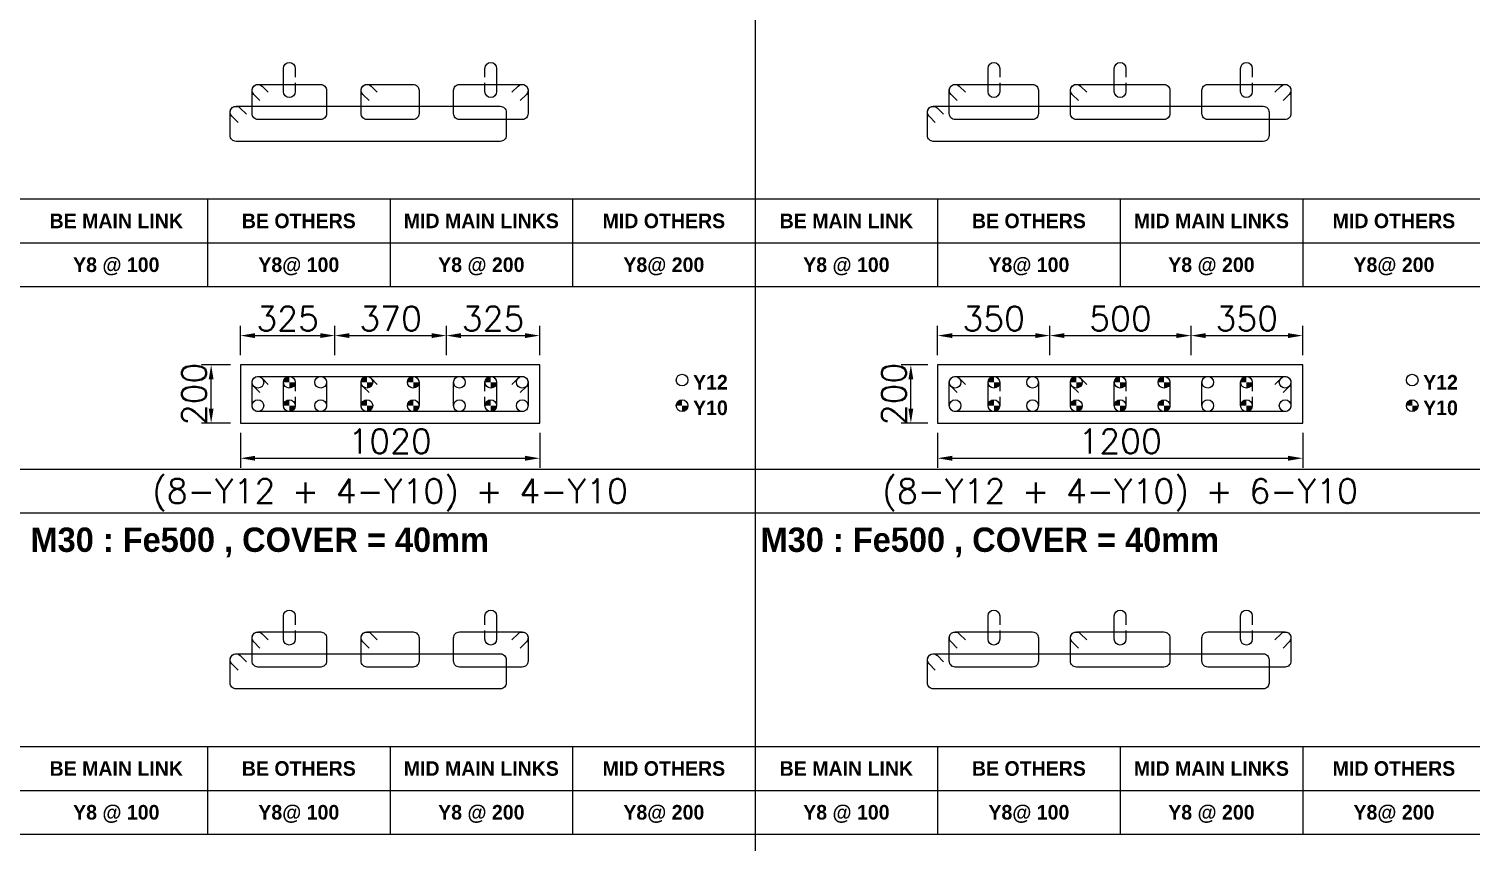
# Model space of a CAD drawing. Header units: millimetres. Extents: x -28707963 to -28231469, y 696001 to 896471.
# Drawn here: x -28267997 to -28253180, y 843164 to 851519 of the extents above; entities that cross this region are included whole.
import ezdxf
from ezdxf.enums import TextEntityAlignment as Align

# ---------------------------------------------------------------- set-up
doc = ezdxf.new("R2010")
doc.units = ezdxf.units.MM
doc.header["$MEASUREMENT"] = 0
doc.header["$PDMODE"] = 34
doc.header["$PDSIZE"] = -8
doc.layers.get('0').update_dxf_attribs({"lineweight": 5})
for name, color, linetype in [('09 COL TEXT-SCH', 2, 'Continuous'), ('14 REINF', 6, 'Continuous'), ('22 TABLE FRAME', 5, 'Continuous'), ('23 STIRRUPS', 5, 'Continuous'), ('TEXT', 4, 'Continuous')]:
    doc.layers.add(name, color=color, linetype=linetype)
doc.layers.add('19 COLUMN', color=1, linetype='Continuous', lineweight=25)
doc.styles.add('adani bold', font='')
doc.styles.add('ROMANS', font='simplex.shx')
doc.styles.get('adani bold').set_extended_font_data('Adani Bold', bold=True)
doc.dimstyles.new('D 50', dxfattribs={"dimscale": 100, "dimtxt": 3, "dimasz": 1.5, "dimexe": 1, "dimexo": 1, "dimgap": 0.5, "dimtad": 1, "dimdec": 0, "dimdsep": 46, "dimtxsty": 'ROMANS', "dimcen": 2.5, "dimclrd": 5, "dimclre": 5, "dimclrt": 4, "dimadec": 0, "dimazin": 0, "dimtfac": 1, "dimtdec": 0, "dimtmove": 0, "dimatfit": 3, "dimfxl": 1, "dimlwd": 0, "dimlwe": 0, "dimarcsym": 0})

# ---------------------------------------------------------------- blocks, each defined once
blk = doc.blocks.new('*D166')
at = {"color": 5, "lineweight": 0, "transparency": 16777216}
for p, q in [((-28265924, 848068), (-28266224, 848068)), ((-28266124, 847618), (-28266124, 847918)), ((-28265924, 847468), (-28266224, 847468))]:
    blk.add_line(p, q, dxfattribs=at)
at = {"color": 5, "transparency": 16777216}
for points in [[(-28266099, 847918), (-28266149, 847918), (-28266124, 848068)], [(-28266149, 847618), (-28266099, 847618), (-28266124, 847468)]]:
    blk.add_solid(points, dxfattribs=at)
at = {"layer": 'Defpoints', "color": 0, "transparency": 16777216}
for p in [(-28266124, 848068), (-28265824, 848068), (-28265824, 847468)]:
    blk.add_point(p, dxfattribs=at)
at = {"color": 4, "transparency": 16777216, "insert": (-28266299, 847768), "char_height": 250, "attachment_point": 5, "rotation": 90, "style": 'ROMANS'}
blk.add_mtext('200', dxfattribs=at)
blk = doc.blocks.new('*D181')
at = {"color": 5, "lineweight": 0, "transparency": 16777216}
for p, q in [((-28258761, 848068), (-28259036, 848068)), ((-28258936, 847618), (-28258936, 847918)), ((-28258761, 847468), (-28259036, 847468))]:
    blk.add_line(p, q, dxfattribs=at)
at = {"color": 5, "transparency": 16777216}
for points in [[(-28258911, 847918), (-28258961, 847918), (-28258936, 848068)], [(-28258961, 847618), (-28258911, 847618), (-28258936, 847468)]]:
    blk.add_solid(points, dxfattribs=at)
at = {"layer": 'Defpoints', "color": 0, "transparency": 16777216}
for p in [(-28258936, 848068), (-28258661, 848068), (-28258661, 847468)]:
    blk.add_point(p, dxfattribs=at)
at = {"color": 4, "transparency": 16777216, "insert": (-28259111, 847768), "char_height": 250, "attachment_point": 5, "rotation": 90, "style": 'ROMANS'}
blk.add_mtext('200', dxfattribs=at)
blk = doc.blocks.new('*D682')
at = {"color": 5, "lineweight": 0, "transparency": 16777216}
for p, q in [((-28265824, 847368), (-28265824, 847008)), ((-28262749, 847368), (-28262749, 847008)), ((-28265674, 847108), (-28262899, 847108))]:
    blk.add_line(p, q, dxfattribs=at)
at = {"color": 5, "transparency": 16777216}
for points in [[(-28265674, 847133), (-28265674, 847083), (-28265824, 847108)], [(-28262899, 847083), (-28262899, 847133), (-28262749, 847108)]]:
    blk.add_solid(points, dxfattribs=at)
at = {"layer": 'Defpoints', "color": 0, "transparency": 16777216}
for p in [(-28265824, 847468), (-28262749, 847468), (-28262749, 847108)]:
    blk.add_point(p, dxfattribs=at)
at = {"color": 4, "transparency": 16777216, "insert": (-28264286, 847283), "char_height": 250, "attachment_point": 5, "style": 'ROMANS'}
blk.add_mtext('1020', dxfattribs=at)
blk = doc.blocks.new('*D683')
at = {"color": 5, "lineweight": 0, "transparency": 16777216}
for p, q in [((-28265824, 848168), (-28265824, 848468)), ((-28264854, 848168), (-28264854, 848468)), ((-28265674, 848368), (-28265004, 848368))]:
    blk.add_line(p, q, dxfattribs=at)
at = {"color": 5, "transparency": 16777216}
for points in [[(-28265674, 848393), (-28265674, 848343), (-28265824, 848368)], [(-28265004, 848343), (-28265004, 848393), (-28264854, 848368)]]:
    blk.add_solid(points, dxfattribs=at)
at = {"layer": 'Defpoints', "color": 0, "transparency": 16777216}
for p in [(-28264854, 848368), (-28265824, 848068), (-28264854, 848068)]:
    blk.add_point(p, dxfattribs=at)
at = {"color": 4, "transparency": 16777216, "insert": (-28265339, 848543), "char_height": 250, "attachment_point": 5, "style": 'ROMANS'}
blk.add_mtext('325', dxfattribs=at)
blk = doc.blocks.new('*D684')
at = {"color": 5, "lineweight": 0, "transparency": 16777216}
for p, q in [((-28264854, 848168), (-28264854, 848468)), ((-28263708, 848168), (-28263708, 848468)), ((-28264704, 848368), (-28263858, 848368))]:
    blk.add_line(p, q, dxfattribs=at)
at = {"color": 5, "transparency": 16777216}
for points in [[(-28264704, 848393), (-28264704, 848343), (-28264854, 848368)], [(-28263858, 848343), (-28263858, 848393), (-28263708, 848368)]]:
    blk.add_solid(points, dxfattribs=at)
at = {"layer": 'Defpoints', "color": 0, "transparency": 16777216}
for p in [(-28263708, 848368), (-28264854, 848068), (-28263708, 848068)]:
    blk.add_point(p, dxfattribs=at)
at = {"color": 4, "transparency": 16777216, "insert": (-28264281, 848543), "char_height": 250, "attachment_point": 5, "style": 'ROMANS'}
blk.add_mtext('370', dxfattribs=at)
blk = doc.blocks.new('*D685')
at = {"color": 5, "lineweight": 0, "transparency": 16777216}
for p, q in [((-28263708, 848168), (-28263708, 848468)), ((-28262749, 848168), (-28262749, 848468)), ((-28263558, 848368), (-28262899, 848368))]:
    blk.add_line(p, q, dxfattribs=at)
at = {"color": 5, "transparency": 16777216}
for points in [[(-28263558, 848393), (-28263558, 848343), (-28263708, 848368)], [(-28262899, 848343), (-28262899, 848393), (-28262749, 848368)]]:
    blk.add_solid(points, dxfattribs=at)
at = {"layer": 'Defpoints', "color": 0, "transparency": 16777216}
for p in [(-28262749, 848368), (-28263708, 848068), (-28262749, 848068)]:
    blk.add_point(p, dxfattribs=at)
at = {"color": 4, "transparency": 16777216, "insert": (-28263228, 848543), "char_height": 250, "attachment_point": 5, "style": 'ROMANS'}
blk.add_mtext('325', dxfattribs=at)
blk = doc.blocks.new('*D718')
at = {"color": 5, "lineweight": 0, "transparency": 16777216}
for p, q in [((-28258661, 847368), (-28258661, 847008)), ((-28254911, 847368), (-28254911, 847008)), ((-28258511, 847108), (-28255061, 847108))]:
    blk.add_line(p, q, dxfattribs=at)
at = {"color": 5, "transparency": 16777216}
for points in [[(-28258511, 847133), (-28258511, 847083), (-28258661, 847108)], [(-28255061, 847083), (-28255061, 847133), (-28254911, 847108)]]:
    blk.add_solid(points, dxfattribs=at)
at = {"layer": 'Defpoints', "color": 0, "transparency": 16777216}
for p in [(-28258661, 847468), (-28254911, 847468), (-28254911, 847108)]:
    blk.add_point(p, dxfattribs=at)
at = {"color": 4, "transparency": 16777216, "insert": (-28256786, 847283), "char_height": 250, "attachment_point": 5, "style": 'ROMANS'}
blk.add_mtext('1200', dxfattribs=at)
blk = doc.blocks.new('*D719')
at = {"color": 5, "lineweight": 0, "transparency": 16777216}
for p, q in [((-28258661, 848168), (-28258661, 848468)), ((-28257508, 848168), (-28257508, 848468)), ((-28258511, 848368), (-28257658, 848368))]:
    blk.add_line(p, q, dxfattribs=at)
at = {"color": 5, "transparency": 16777216}
for points in [[(-28258511, 848393), (-28258511, 848343), (-28258661, 848368)], [(-28257658, 848343), (-28257658, 848393), (-28257508, 848368)]]:
    blk.add_solid(points, dxfattribs=at)
at = {"layer": 'Defpoints', "color": 0, "transparency": 16777216}
for p in [(-28257508, 848368), (-28258661, 848068), (-28257508, 848068)]:
    blk.add_point(p, dxfattribs=at)
at = {"color": 4, "transparency": 16777216, "insert": (-28258085, 848543), "char_height": 250, "attachment_point": 5, "style": 'ROMANS'}
blk.add_mtext('350', dxfattribs=at)
blk = doc.blocks.new('*D720')
at = {"color": 5, "lineweight": 0, "transparency": 16777216}
for p, q in [((-28257508, 848168), (-28257508, 848468)), ((-28256058, 848168), (-28256058, 848468)), ((-28257358, 848368), (-28256208, 848368))]:
    blk.add_line(p, q, dxfattribs=at)
at = {"color": 5, "transparency": 16777216}
for points in [[(-28257358, 848393), (-28257358, 848343), (-28257508, 848368)], [(-28256208, 848343), (-28256208, 848393), (-28256058, 848368)]]:
    blk.add_solid(points, dxfattribs=at)
at = {"layer": 'Defpoints', "color": 0, "transparency": 16777216}
for p in [(-28256058, 848368), (-28257508, 848068), (-28256058, 848068)]:
    blk.add_point(p, dxfattribs=at)
at = {"color": 4, "transparency": 16777216, "insert": (-28256783, 848543), "char_height": 250, "attachment_point": 5, "style": 'ROMANS'}
blk.add_mtext('500', dxfattribs=at)
blk = doc.blocks.new('*D721')
at = {"color": 5, "lineweight": 0, "transparency": 16777216}
for p, q in [((-28256058, 848168), (-28256058, 848468)), ((-28254911, 848168), (-28254911, 848468)), ((-28255908, 848368), (-28255061, 848368))]:
    blk.add_line(p, q, dxfattribs=at)
at = {"color": 5, "transparency": 16777216}
for points in [[(-28255908, 848393), (-28255908, 848343), (-28256058, 848368)], [(-28255061, 848343), (-28255061, 848393), (-28254911, 848368)]]:
    blk.add_solid(points, dxfattribs=at)
at = {"layer": 'Defpoints', "color": 0, "transparency": 16777216}
for p in [(-28254911, 848368), (-28256058, 848068), (-28254911, 848068)]:
    blk.add_point(p, dxfattribs=at)
at = {"color": 4, "transparency": 16777216, "insert": (-28255485, 848543), "char_height": 250, "attachment_point": 5, "style": 'ROMANS'}
blk.add_mtext('350', dxfattribs=at)

msp = doc.modelspace()

# ---------------------------------------------------------------- hatches: boundary and pattern name
at = {"layer": '14 REINF'}
h = msp.add_hatch(color=6, dxfattribs=at)
edge = h.paths.add_edge_path(flags=0)
edge.add_line((-28265381.1, 847888.4), (-28265321.1, 847888.4))
edge.add_line((-28265321.1, 847888.4), (-28265321.1, 847948.4))
edge.add_arc((-28265321.1, 847888.4), 60, 90, 180)
edge = h.paths.add_edge_path(flags=0)
edge.add_line((-28265261.1, 847888.4), (-28265321.1, 847888.4))
edge.add_line((-28265321.1, 847888.4), (-28265321.1, 847828.4))
edge.add_arc((-28265321.1, 847888.4), 60, 270, 360)
h = msp.add_hatch(color=6, dxfattribs=at)
edge = h.paths.add_edge_path(flags=0)
edge.add_line((-28264583.6, 847888.4), (-28264523.6, 847888.4))
edge.add_line((-28264523.6, 847888.4), (-28264523.6, 847948.4))
edge.add_arc((-28264523.6, 847888.4), 60, 90, 180)
edge = h.paths.add_edge_path(flags=0)
edge.add_line((-28264463.6, 847888.4), (-28264523.6, 847888.4))
edge.add_line((-28264523.6, 847888.4), (-28264523.6, 847828.4))
edge.add_arc((-28264523.6, 847888.4), 60, 270, 360)
h = msp.add_hatch(color=6, dxfattribs=at)
edge = h.paths.add_edge_path(flags=0)
edge.add_line((-28264108.6, 847888.4), (-28264048.6, 847888.4))
edge.add_line((-28264048.6, 847888.4), (-28264048.6, 847948.4))
edge.add_arc((-28264048.6, 847888.4), 60, 90, 180)
edge = h.paths.add_edge_path(flags=0)
edge.add_line((-28263988.6, 847888.4), (-28264048.6, 847888.4))
edge.add_line((-28264048.6, 847888.4), (-28264048.6, 847828.4))
edge.add_arc((-28264048.6, 847888.4), 60, 270, 360)
h = msp.add_hatch(color=6, dxfattribs=at)
edge = h.paths.add_edge_path(flags=0)
edge.add_line((-28263311.1, 847888.4), (-28263251.1, 847888.4))
edge.add_line((-28263251.1, 847888.4), (-28263251.1, 847948.4))
edge.add_arc((-28263251.1, 847888.4), 60, 90, 180)
edge = h.paths.add_edge_path(flags=0)
edge.add_line((-28263191.1, 847888.4), (-28263251.1, 847888.4))
edge.add_line((-28263251.1, 847888.4), (-28263251.1, 847828.4))
edge.add_arc((-28263251.1, 847888.4), 60, 270, 360)
h = msp.add_hatch(color=6, dxfattribs=at)
edge = h.paths.add_edge_path(flags=0)
edge.add_line((-28258143.6, 847888.4), (-28258083.6, 847888.4))
edge.add_line((-28258083.6, 847888.4), (-28258083.6, 847948.4))
edge.add_arc((-28258083.6, 847888.4), 60, 90, 180)
edge = h.paths.add_edge_path(flags=0)
edge.add_line((-28258023.6, 847888.4), (-28258083.6, 847888.4))
edge.add_line((-28258083.6, 847888.4), (-28258083.6, 847828.4))
edge.add_arc((-28258083.6, 847888.4), 60, 270, 360)
h = msp.add_hatch(color=6, dxfattribs=at)
edge = h.paths.add_edge_path(flags=0)
edge.add_line((-28257296.1, 847888.4), (-28257236.1, 847888.4))
edge.add_line((-28257236.1, 847888.4), (-28257236.1, 847948.4))
edge.add_arc((-28257236.1, 847888.4), 60, 90, 180)
edge = h.paths.add_edge_path(flags=0)
edge.add_line((-28257176.1, 847888.4), (-28257236.1, 847888.4))
edge.add_line((-28257236.1, 847888.4), (-28257236.1, 847828.4))
edge.add_arc((-28257236.1, 847888.4), 60, 270, 360)
h = msp.add_hatch(color=6, dxfattribs=at)
edge = h.paths.add_edge_path(flags=0)
edge.add_line((-28256846.1, 847888.4), (-28256786.1, 847888.4))
edge.add_line((-28256786.1, 847888.4), (-28256786.1, 847948.4))
edge.add_arc((-28256786.1, 847888.4), 60, 90, 180)
edge = h.paths.add_edge_path(flags=0)
edge.add_line((-28256726.1, 847888.4), (-28256786.1, 847888.4))
edge.add_line((-28256786.1, 847888.4), (-28256786.1, 847828.4))
edge.add_arc((-28256786.1, 847888.4), 60, 270, 360)
h = msp.add_hatch(color=6, dxfattribs=at)
edge = h.paths.add_edge_path(flags=0)
edge.add_line((-28256396.1, 847888.4), (-28256336.1, 847888.4))
edge.add_line((-28256336.1, 847888.4), (-28256336.1, 847948.4))
edge.add_arc((-28256336.1, 847888.4), 60, 90, 180)
edge = h.paths.add_edge_path(flags=0)
edge.add_line((-28256276.1, 847888.4), (-28256336.1, 847888.4))
edge.add_line((-28256336.1, 847888.4), (-28256336.1, 847828.4))
edge.add_arc((-28256336.1, 847888.4), 60, 270, 360)
h = msp.add_hatch(color=6, dxfattribs=at)
edge = h.paths.add_edge_path(flags=0)
edge.add_line((-28255548.6, 847888.4), (-28255488.6, 847888.4))
edge.add_line((-28255488.6, 847888.4), (-28255488.6, 847948.4))
edge.add_arc((-28255488.6, 847888.4), 60, 90, 180)
edge = h.paths.add_edge_path(flags=0)
edge.add_line((-28255428.6, 847888.4), (-28255488.6, 847888.4))
edge.add_line((-28255488.6, 847888.4), (-28255488.6, 847828.4))
edge.add_arc((-28255488.6, 847888.4), 60, 270, 360)
h = msp.add_hatch(color=6, dxfattribs=at)
edge = h.paths.add_edge_path(flags=0)
edge.add_line((-28265381.1, 847648.4), (-28265321.1, 847648.4))
edge.add_line((-28265321.1, 847648.4), (-28265321.1, 847708.4))
edge.add_arc((-28265321.1, 847648.4), 60, 90, 180)
edge = h.paths.add_edge_path(flags=0)
edge.add_line((-28265261.1, 847648.4), (-28265321.1, 847648.4))
edge.add_line((-28265321.1, 847648.4), (-28265321.1, 847588.4))
edge.add_arc((-28265321.1, 847648.4), 60, 270, 360)
h = msp.add_hatch(color=6, dxfattribs=at)
edge = h.paths.add_edge_path(flags=0)
edge.add_line((-28264583.6, 847648.4), (-28264523.6, 847648.4))
edge.add_line((-28264523.6, 847648.4), (-28264523.6, 847708.4))
edge.add_arc((-28264523.6, 847648.4), 60, 90, 180)
edge = h.paths.add_edge_path(flags=0)
edge.add_line((-28264463.6, 847648.4), (-28264523.6, 847648.4))
edge.add_line((-28264523.6, 847648.4), (-28264523.6, 847588.4))
edge.add_arc((-28264523.6, 847648.4), 60, 270, 360)
h = msp.add_hatch(color=6, dxfattribs=at)
edge = h.paths.add_edge_path(flags=0)
edge.add_line((-28264108.6, 847648.4), (-28264048.6, 847648.4))
edge.add_line((-28264048.6, 847648.4), (-28264048.6, 847708.4))
edge.add_arc((-28264048.6, 847648.4), 60, 90, 180)
edge = h.paths.add_edge_path(flags=0)
edge.add_line((-28263988.6, 847648.4), (-28264048.6, 847648.4))
edge.add_line((-28264048.6, 847648.4), (-28264048.6, 847588.4))
edge.add_arc((-28264048.6, 847648.4), 60, 270, 360)
h = msp.add_hatch(color=6, dxfattribs=at)
edge = h.paths.add_edge_path(flags=0)
edge.add_line((-28263311.1, 847648.4), (-28263251.1, 847648.4))
edge.add_line((-28263251.1, 847648.4), (-28263251.1, 847708.4))
edge.add_arc((-28263251.1, 847648.4), 60, 90, 180)
edge = h.paths.add_edge_path(flags=0)
edge.add_line((-28263191.1, 847648.4), (-28263251.1, 847648.4))
edge.add_line((-28263251.1, 847648.4), (-28263251.1, 847588.4))
edge.add_arc((-28263251.1, 847648.4), 60, 270, 360)
h = msp.add_hatch(color=6, dxfattribs=at)
edge = h.paths.add_edge_path(flags=0)
edge.add_line((-28261346.1, 847648.4), (-28261286.1, 847648.4))
edge.add_line((-28261286.1, 847648.4), (-28261286.1, 847708.4))
edge.add_arc((-28261286.1, 847648.4), 60, 90, 180)
edge = h.paths.add_edge_path(flags=0)
edge.add_line((-28261226.1, 847648.4), (-28261286.1, 847648.4))
edge.add_line((-28261286.1, 847648.4), (-28261286.1, 847588.4))
edge.add_arc((-28261286.1, 847648.4), 60, 270, 360)
h = msp.add_hatch(color=6, dxfattribs=at)
edge = h.paths.add_edge_path(flags=0)
edge.add_line((-28258143.6, 847648.4), (-28258083.6, 847648.4))
edge.add_line((-28258083.6, 847648.4), (-28258083.6, 847708.4))
edge.add_arc((-28258083.6, 847648.4), 60, 90, 180)
edge = h.paths.add_edge_path(flags=0)
edge.add_line((-28258023.6, 847648.4), (-28258083.6, 847648.4))
edge.add_line((-28258083.6, 847648.4), (-28258083.6, 847588.4))
edge.add_arc((-28258083.6, 847648.4), 60, 270, 360)
h = msp.add_hatch(color=6, dxfattribs=at)
edge = h.paths.add_edge_path(flags=0)
edge.add_line((-28257296.1, 847648.4), (-28257236.1, 847648.4))
edge.add_line((-28257236.1, 847648.4), (-28257236.1, 847708.4))
edge.add_arc((-28257236.1, 847648.4), 60, 90, 180)
edge = h.paths.add_edge_path(flags=0)
edge.add_line((-28257176.1, 847648.4), (-28257236.1, 847648.4))
edge.add_line((-28257236.1, 847648.4), (-28257236.1, 847588.4))
edge.add_arc((-28257236.1, 847648.4), 60, 270, 360)
h = msp.add_hatch(color=6, dxfattribs=at)
edge = h.paths.add_edge_path(flags=0)
edge.add_line((-28256846.1, 847648.4), (-28256786.1, 847648.4))
edge.add_line((-28256786.1, 847648.4), (-28256786.1, 847708.4))
edge.add_arc((-28256786.1, 847648.4), 60, 90, 180)
edge = h.paths.add_edge_path(flags=0)
edge.add_line((-28256726.1, 847648.4), (-28256786.1, 847648.4))
edge.add_line((-28256786.1, 847648.4), (-28256786.1, 847588.4))
edge.add_arc((-28256786.1, 847648.4), 60, 270, 360)
h = msp.add_hatch(color=6, dxfattribs=at)
edge = h.paths.add_edge_path(flags=0)
edge.add_line((-28256396.1, 847648.4), (-28256336.1, 847648.4))
edge.add_line((-28256336.1, 847648.4), (-28256336.1, 847708.4))
edge.add_arc((-28256336.1, 847648.4), 60, 90, 180)
edge = h.paths.add_edge_path(flags=0)
edge.add_line((-28256276.1, 847648.4), (-28256336.1, 847648.4))
edge.add_line((-28256336.1, 847648.4), (-28256336.1, 847588.4))
edge.add_arc((-28256336.1, 847648.4), 60, 270, 360)
h = msp.add_hatch(color=6, dxfattribs=at)
edge = h.paths.add_edge_path(flags=0)
edge.add_line((-28255548.6, 847648.4), (-28255488.6, 847648.4))
edge.add_line((-28255488.6, 847648.4), (-28255488.6, 847708.4))
edge.add_arc((-28255488.6, 847648.4), 60, 90, 180)
edge = h.paths.add_edge_path(flags=0)
edge.add_line((-28255428.6, 847648.4), (-28255488.6, 847648.4))
edge.add_line((-28255488.6, 847648.4), (-28255488.6, 847588.4))
edge.add_arc((-28255488.6, 847648.4), 60, 270, 360)
h = msp.add_hatch(color=6, dxfattribs=at)
edge = h.paths.add_edge_path(flags=0)
edge.add_line((-28253846.1, 847648.4), (-28253786.1, 847648.4))
edge.add_line((-28253786.1, 847648.4), (-28253786.1, 847708.4))
edge.add_arc((-28253786.1, 847648.4), 60, 90, 180)
edge = h.paths.add_edge_path(flags=0)
edge.add_line((-28253726.1, 847648.4), (-28253786.1, 847648.4))
edge.add_line((-28253786.1, 847648.4), (-28253786.1, 847588.4))
edge.add_arc((-28253786.1, 847648.4), 60, 270, 360)

# ---------------------------------------------------------------- linework, layer by layer
at = {"layer": '14 REINF', "color": 6}
for centre in [(-28265643.6, 847888.4), (-28265321.1, 847888.4), (-28264998.6, 847888.4), (-28264523.6, 847888.4), (-28264048.6, 847888.4), (-28263573.6, 847888.4), (-28263251.1, 847888.4), (-28262928.6, 847888.4), (-28261286.1, 847910.9), (-28258481.1, 847888.4), (-28258083.6, 847888.4), (-28257686.1, 847888.4), (-28257236.1, 847888.4), (-28256786.1, 847888.4), (-28256336.1, 847888.4), (-28255886.1, 847888.4), (-28255488.6, 847888.4), (-28255091.1, 847888.4), (-28253786.1, 847910.9), (-28265643.6, 847648.4), (-28265321.1, 847648.4), (-28264998.6, 847648.4), (-28264523.6, 847648.4), (-28264048.6, 847648.4), (-28263573.6, 847648.4), (-28263251.1, 847648.4), (-28262928.6, 847648.4), (-28261286.1, 847648.4), (-28258481.1, 847648.4), (-28258083.6, 847648.4), (-28257686.1, 847648.4), (-28257236.1, 847648.4), (-28256786.1, 847648.4), (-28256336.1, 847648.4), (-28255886.1, 847648.4), (-28255488.6, 847648.4), (-28255091.1, 847648.4), (-28253786.1, 847648.4)]:
    msp.add_circle(centre, 60, dxfattribs=at)
at = {"layer": '19 COLUMN', "color": 4}
for points in [[(-28262748.6, 848068.4), (-28265823.6, 848068.4)], [(-28265823.6, 848068.4), (-28265823.6, 847468.4)], [(-28262748.6, 847468.4), (-28262748.6, 848068.4)], [(-28254911.1, 848068.4), (-28258661.1, 848068.4)], [(-28258661.1, 848068.4), (-28258661.1, 847468.4)], [(-28254911.1, 847468.4), (-28254911.1, 848068.4)], [(-28265823.6, 847468.4), (-28262748.6, 847468.4)], [(-28258661.1, 847468.4), (-28254911.1, 847468.4)]]:
    msp.add_lwpolyline(points, dxfattribs=at)
at = {"layer": '22 TABLE FRAME', "color": 5, "linetype": 'Continuous'}
for p, q in [((-28260536.1, 863421.2), (-28260536.1, 788796.2)), ((-28330286.1, 849771.2), (-28245536.1, 849771.2)), ((-28266161.1, 849771.2), (-28266161.1, 848871.2)), ((-28264286.1, 849771.2), (-28264286.1, 848871.2)), ((-28262411.1, 849771.2), (-28262411.1, 848871.2)), ((-28258661.1, 849771.2), (-28258661.1, 848871.2)), ((-28256786.1, 849771.2), (-28256786.1, 848871.2)), ((-28254911.1, 849771.2), (-28254911.1, 848871.2)), ((-28330286.1, 849321.2), (-28245536.1, 849321.2)), ((-28330286.1, 848871.2), (-28245536.1, 848871.2)), ((-28330286.1, 846996.2), (-28245536.1, 846996.2)), ((-28334786.1, 846546.2), (-28245536.1, 846546.2)), ((-28330286.1, 844146.2), (-28245536.1, 844146.2)), ((-28266161.1, 844146.2), (-28266161.1, 843246.2)), ((-28264286.1, 844146.2), (-28264286.1, 843246.2)), ((-28262411.1, 844146.2), (-28262411.1, 843246.2)), ((-28258661.1, 844146.2), (-28258661.1, 843246.2)), ((-28256786.1, 844146.2), (-28256786.1, 843246.2)), ((-28254911.1, 844146.2), (-28254911.1, 843246.2)), ((-28330286.1, 843696.2), (-28245536.1, 843696.2)), ((-28330286.1, 843246.2), (-28245536.1, 843246.2))]:
    msp.add_line(p, q, dxfattribs=at)
at = {"layer": '23 STIRRUPS', "color": 5}
for points in [[(-28265261.1, 850963.4), (-28265261.1, 850873.4, -1), (-28265381.1, 850873.4), (-28265381.1, 851113.4, -1), (-28265261.1, 851113.4), (-28265261.1, 851023.4)], [(-28263311.1, 851023.4), (-28263311.1, 851113.4, -1), (-28263191.1, 851113.4), (-28263191.1, 850873.4, -1), (-28263311.1, 850873.4), (-28263311.1, 850963.4)], [(-28258023.6, 850963.4), (-28258023.6, 850873.4, -1), (-28258143.6, 850873.4), (-28258143.6, 851113.4, -1), (-28258023.6, 851113.4), (-28258023.6, 851023.4)], [(-28256726.1, 850963.4), (-28256726.1, 850873.4, -1), (-28256846.1, 850873.4), (-28256846.1, 851113.4, -1), (-28256726.1, 851113.4), (-28256726.1, 851023.4)], [(-28255428.6, 850963.4), (-28255428.6, 850873.4, -1), (-28255548.6, 850873.4), (-28255548.6, 851113.4, -1), (-28255428.6, 851113.4), (-28255428.6, 851023.4)], [(-28265622.4, 850782.3), (-28265686, 850845.9, -0.668178), (-28265643.6, 850948.4), (-28264998.6, 850948.4, -0.4142136), (-28264938.6, 850888.4), (-28264938.6, 850648.4, -0.4142136), (-28264998.6, 850588.4), (-28265643.6, 850588.4, -0.4142136), (-28265703.6, 850648.4), (-28265703.6, 850888.4, -0.6681793), (-28265601.2, 850930.8), (-28265537.5, 850867.1)], [(-28264502.4, 850782.3), (-28264566.1, 850845.9, -0.6683136), (-28264523.6, 850948.4), (-28264048.6, 850948.4, -0.4143234), (-28263988.6, 850888.4), (-28263988.6, 850648.4, -0.4143234), (-28264048.6, 850588.4), (-28264523.6, 850588.4, -0.4143234), (-28264583.6, 850648.4), (-28264583.6, 850888.4, -0.6681793), (-28264481.2, 850930.8), (-28264417.6, 850867.1)], [(-28263034.7, 850867.1), (-28262971, 850930.8, -0.6681793), (-28262868.6, 850888.4), (-28262868.6, 850648.4, -0.4142136), (-28262928.6, 850588.4), (-28263573.6, 850588.4, -0.4142136), (-28263633.6, 850648.4), (-28263633.6, 850888.4, -0.4142136), (-28263573.6, 850948.4), (-28262928.6, 850948.4, -0.668178), (-28262886.2, 850845.9), (-28262949.8, 850782.3)], [(-28258459.9, 850782.3), (-28258523.5, 850845.9, -0.668178), (-28258481.1, 850948.4), (-28257686.1, 850948.4, -0.4142136), (-28257626.1, 850888.4), (-28257626.1, 850648.4, -0.4142136), (-28257686.1, 850588.4), (-28258481.1, 850588.4, -0.4142136), (-28258541.1, 850648.4), (-28258541.1, 850888.4, -0.6681793), (-28258438.7, 850930.8), (-28258375, 850867.1)], [(-28257214.9, 850782.3), (-28257278.5, 850845.9, -0.668178), (-28257236.1, 850948.4), (-28256336.1, 850948.4, -0.4142136), (-28256276.1, 850888.4), (-28256276.1, 850648.4, -0.4142136), (-28256336.1, 850588.4), (-28257236.1, 850588.4, -0.4142136), (-28257296.1, 850648.4), (-28257296.1, 850888.4, -0.6681793), (-28257193.7, 850930.8), (-28257130, 850867.1)], [(-28255197.2, 850867.1), (-28255133.5, 850930.8, -0.6681793), (-28255031.1, 850888.4), (-28255031.1, 850648.4, -0.4142136), (-28255091.1, 850588.4), (-28255886.1, 850588.4, -0.4142136), (-28255946.1, 850648.4), (-28255946.1, 850888.4, -0.4142136), (-28255886.1, 850948.4), (-28255091.1, 850948.4, -0.668178), (-28255048.7, 850845.9), (-28255112.3, 850782.3)], [(-28265847.4, 850557.3), (-28265911, 850620.9, -0.668178), (-28265868.6, 850723.4), (-28263153.6, 850723.4, -0.4142136), (-28263093.6, 850663.4), (-28263093.6, 850423.4, -0.4142136), (-28263153.6, 850363.4), (-28265868.6, 850363.4, -0.4142136), (-28265928.6, 850423.4), (-28265928.6, 850663.4, -0.6681793), (-28265826.2, 850705.8), (-28265762.5, 850642.1)], [(-28258684.9, 850557.3), (-28258748.5, 850620.9, -0.668178), (-28258706.1, 850723.4), (-28255316.1, 850723.4, -0.4142136), (-28255256.1, 850663.4), (-28255256.1, 850423.4, -0.4142136), (-28255316.1, 850363.4), (-28258706.1, 850363.4, -0.4142136), (-28258766.1, 850423.4), (-28258766.1, 850663.4, -0.6681793), (-28258663.7, 850705.8), (-28258600, 850642.1)], [(-28265622.4, 847782.3), (-28265686, 847845.9, -0.668178), (-28265643.6, 847948.4), (-28262928.6, 847948.4, -0.4142136), (-28262868.6, 847888.4), (-28262868.6, 847648.4, -0.4142136), (-28262928.6, 847588.4), (-28265643.6, 847588.4, -0.4142136), (-28265703.6, 847648.4), (-28265703.6, 847888.4, -0.6681793), (-28265601.2, 847930.8), (-28265537.5, 847867.1)], [(-28265622.4, 847782.3), (-28265686, 847845.9, -0.668178), (-28265643.6, 847948.4), (-28264998.6, 847948.4, -0.4142136), (-28264938.6, 847888.4), (-28264938.6, 847648.4, -0.4142136), (-28264998.6, 847588.4), (-28265643.6, 847588.4, -0.4142136), (-28265703.6, 847648.4), (-28265703.6, 847888.4, -0.6681793), (-28265601.2, 847930.8), (-28265537.5, 847867.1)], [(-28265261.1, 847738.4), (-28265261.1, 847648.4, -1), (-28265381.1, 847648.4), (-28265381.1, 847888.4, -1), (-28265261.1, 847888.4), (-28265261.1, 847798.4)], [(-28264502.4, 847782.3), (-28264566.1, 847845.9, -0.6683136), (-28264523.6, 847948.4), (-28264048.6, 847948.4, -0.4143234), (-28263988.6, 847888.4), (-28263988.6, 847648.4, -0.4143234), (-28264048.6, 847588.4), (-28264523.6, 847588.4, -0.4143234), (-28264583.6, 847648.4), (-28264583.6, 847888.4, -0.6681793), (-28264481.2, 847930.8), (-28264417.6, 847867.1)], [(-28263034.7, 847867.1), (-28262971, 847930.8, -0.6681793), (-28262868.6, 847888.4), (-28262868.6, 847648.4, -0.4142136), (-28262928.6, 847588.4), (-28263573.6, 847588.4, -0.4142136), (-28263633.6, 847648.4), (-28263633.6, 847888.4, -0.4142136), (-28263573.6, 847948.4), (-28262928.6, 847948.4, -0.668178), (-28262886.2, 847845.9), (-28262949.8, 847782.3)], [(-28263311.1, 847798.4), (-28263311.1, 847888.4, -1), (-28263191.1, 847888.4), (-28263191.1, 847648.4, -1), (-28263311.1, 847648.4), (-28263311.1, 847738.4)], [(-28258459.9, 847782.3), (-28258523.5, 847845.9, -0.668178), (-28258481.1, 847948.4), (-28255091.1, 847948.4, -0.4142136), (-28255031.1, 847888.4), (-28255031.1, 847648.4, -0.4142136), (-28255091.1, 847588.4), (-28258481.1, 847588.4, -0.4142136), (-28258541.1, 847648.4), (-28258541.1, 847888.4, -0.6681793), (-28258438.7, 847930.8), (-28258375, 847867.1)], [(-28258459.9, 847782.3), (-28258523.5, 847845.9, -0.668178), (-28258481.1, 847948.4), (-28257686.1, 847948.4, -0.4142136), (-28257626.1, 847888.4), (-28257626.1, 847648.4, -0.4142136), (-28257686.1, 847588.4), (-28258481.1, 847588.4, -0.4142136), (-28258541.1, 847648.4), (-28258541.1, 847888.4, -0.6681793), (-28258438.7, 847930.8), (-28258375, 847867.1)], [(-28258023.6, 847738.4), (-28258023.6, 847648.4, -1), (-28258143.6, 847648.4), (-28258143.6, 847888.4, -1), (-28258023.6, 847888.4), (-28258023.6, 847798.4)], [(-28257214.9, 847782.3), (-28257278.5, 847845.9, -0.668178), (-28257236.1, 847948.4), (-28256336.1, 847948.4, -0.4142136), (-28256276.1, 847888.4), (-28256276.1, 847648.4, -0.4142136), (-28256336.1, 847588.4), (-28257236.1, 847588.4, -0.4142136), (-28257296.1, 847648.4), (-28257296.1, 847888.4, -0.6681793), (-28257193.7, 847930.8), (-28257130, 847867.1)], [(-28256726.1, 847738.4), (-28256726.1, 847648.4, -1), (-28256846.1, 847648.4), (-28256846.1, 847888.4, -1), (-28256726.1, 847888.4), (-28256726.1, 847798.4)], [(-28255197.2, 847867.1), (-28255133.5, 847930.8, -0.6681793), (-28255031.1, 847888.4), (-28255031.1, 847648.4, -0.4142136), (-28255091.1, 847588.4), (-28255886.1, 847588.4, -0.4142136), (-28255946.1, 847648.4), (-28255946.1, 847888.4, -0.4142136), (-28255886.1, 847948.4), (-28255091.1, 847948.4, -0.668178), (-28255048.7, 847845.9), (-28255112.3, 847782.3)], [(-28255428.6, 847738.4), (-28255428.6, 847648.4, -1), (-28255548.6, 847648.4), (-28255548.6, 847888.4, -1), (-28255428.6, 847888.4), (-28255428.6, 847798.4)], [(-28265261.1, 845338.4), (-28265261.1, 845248.4, -1), (-28265381.1, 845248.4), (-28265381.1, 845488.4, -1), (-28265261.1, 845488.4), (-28265261.1, 845398.4)], [(-28263311.1, 845398.4), (-28263311.1, 845488.4, -1), (-28263191.1, 845488.4), (-28263191.1, 845248.4, -1), (-28263311.1, 845248.4), (-28263311.1, 845338.4)], [(-28258023.6, 845338.4), (-28258023.6, 845248.4, -1), (-28258143.6, 845248.4), (-28258143.6, 845488.4, -1), (-28258023.6, 845488.4), (-28258023.6, 845398.4)], [(-28256726.1, 845338.4), (-28256726.1, 845248.4, -1), (-28256846.1, 845248.4), (-28256846.1, 845488.4, -1), (-28256726.1, 845488.4), (-28256726.1, 845398.4)], [(-28255428.6, 845338.4), (-28255428.6, 845248.4, -1), (-28255548.6, 845248.4), (-28255548.6, 845488.4, -1), (-28255428.6, 845488.4), (-28255428.6, 845398.4)], [(-28265622.4, 845157.3), (-28265686, 845220.9, -0.668178), (-28265643.6, 845323.4), (-28264998.6, 845323.4, -0.4142136), (-28264938.6, 845263.4), (-28264938.6, 845023.4, -0.4142136), (-28264998.6, 844963.4), (-28265643.6, 844963.4, -0.4142136), (-28265703.6, 845023.4), (-28265703.6, 845263.4, -0.6681793), (-28265601.2, 845305.8), (-28265537.5, 845242.1)], [(-28264502.4, 845157.3), (-28264566.1, 845220.9, -0.6683136), (-28264523.6, 845323.4), (-28264048.6, 845323.4, -0.4143234), (-28263988.6, 845263.4), (-28263988.6, 845023.4, -0.4143234), (-28264048.6, 844963.4), (-28264523.6, 844963.4, -0.4143234), (-28264583.6, 845023.4), (-28264583.6, 845263.4, -0.6681793), (-28264481.2, 845305.8), (-28264417.6, 845242.1)], [(-28263034.7, 845242.1), (-28262971, 845305.8, -0.6681793), (-28262868.6, 845263.4), (-28262868.6, 845023.4, -0.4142136), (-28262928.6, 844963.4), (-28263573.6, 844963.4, -0.4142136), (-28263633.6, 845023.4), (-28263633.6, 845263.4, -0.4142136), (-28263573.6, 845323.4), (-28262928.6, 845323.4, -0.668178), (-28262886.2, 845220.9), (-28262949.8, 845157.3)], [(-28258459.9, 845157.3), (-28258523.5, 845220.9, -0.668178), (-28258481.1, 845323.4), (-28257686.1, 845323.4, -0.4142136), (-28257626.1, 845263.4), (-28257626.1, 845023.4, -0.4142136), (-28257686.1, 844963.4), (-28258481.1, 844963.4, -0.4142136), (-28258541.1, 845023.4), (-28258541.1, 845263.4, -0.6681793), (-28258438.7, 845305.8), (-28258375, 845242.1)], [(-28257214.9, 845157.3), (-28257278.5, 845220.9, -0.668178), (-28257236.1, 845323.4), (-28256336.1, 845323.4, -0.4142136), (-28256276.1, 845263.4), (-28256276.1, 845023.4, -0.4142136), (-28256336.1, 844963.4), (-28257236.1, 844963.4, -0.4142136), (-28257296.1, 845023.4), (-28257296.1, 845263.4, -0.6681793), (-28257193.7, 845305.8), (-28257130, 845242.1)], [(-28255197.2, 845242.1), (-28255133.5, 845305.8, -0.6681793), (-28255031.1, 845263.4), (-28255031.1, 845023.4, -0.4142136), (-28255091.1, 844963.4), (-28255886.1, 844963.4, -0.4142136), (-28255946.1, 845023.4), (-28255946.1, 845263.4, -0.4142136), (-28255886.1, 845323.4), (-28255091.1, 845323.4, -0.668178), (-28255048.7, 845220.9), (-28255112.3, 845157.3)], [(-28265847.4, 844932.3), (-28265911, 844995.9, -0.668178), (-28265868.6, 845098.4), (-28263153.6, 845098.4, -0.4142136), (-28263093.6, 845038.4), (-28263093.6, 844798.4, -0.4142136), (-28263153.6, 844738.4), (-28265868.6, 844738.4, -0.4142136), (-28265928.6, 844798.4), (-28265928.6, 845038.4, -0.6681793), (-28265826.2, 845080.8), (-28265762.5, 845017.1)], [(-28258684.9, 844932.3), (-28258748.5, 844995.9, -0.668178), (-28258706.1, 845098.4), (-28255316.1, 845098.4, -0.4142136), (-28255256.1, 845038.4), (-28255256.1, 844798.4, -0.4142136), (-28255316.1, 844738.4), (-28258706.1, 844738.4, -0.4142136), (-28258766.1, 844798.4), (-28258766.1, 845038.4, -0.6681793), (-28258663.7, 845080.8), (-28258600, 845017.1)]]:
    msp.add_lwpolyline(points, format="xyb", dxfattribs=at)

# ---------------------------------------------------------------- texts
at = {"layer": '09 COL TEXT-SCH', "color": 3, "linetype": 'Continuous', "style": 'ROMANS'}
for s, p in [('(8-Y12 + 4-Y10) + 4-Y10', (-28264286.1, 846771.2)), ('(8-Y12 + 4-Y10) + 6-Y10', (-28256786.1, 846771.2))]:
    msp.add_text(s, height=250, dxfattribs=at).set_placement(p, align=Align.MIDDLE_CENTER)
at = {"layer": 'TEXT', "style": 'adani bold'}
for s, p in [('BE MAIN LINK', (-28267098.6, 849546.2)), ('BE OTHERS', (-28265223.6, 849546.2)), ('MID MAIN LINKS', (-28263348.6, 849546.2)), ('MID OTHERS', (-28261473.6, 849546.2)), ('BE MAIN LINK', (-28259598.6, 849546.2)), ('BE OTHERS', (-28257723.6, 849546.2)), ('MID MAIN LINKS', (-28255848.6, 849546.2)), ('MID OTHERS', (-28253973.6, 849546.2)), ('Y8 @ 100', (-28267098.6, 849096.2)), ('Y8@ 100', (-28265223.6, 849096.2)), ('Y8 @ 200', (-28263348.6, 849096.2)), ('Y8@ 200', (-28261473.6, 849096.2)), ('Y8 @ 100', (-28259598.6, 849096.2)), ('Y8@ 100', (-28257723.6, 849096.2)), ('Y8 @ 200', (-28255848.6, 849096.2)), ('Y8@ 200', (-28253973.6, 849096.2)), ('BE MAIN LINK', (-28267098.6, 843921.2)), ('BE OTHERS', (-28265223.6, 843921.2)), ('MID MAIN LINKS', (-28263348.6, 843921.2)), ('MID OTHERS', (-28261473.6, 843921.2)), ('BE MAIN LINK', (-28259598.6, 843921.2)), ('BE OTHERS', (-28257723.6, 843921.2)), ('MID MAIN LINKS', (-28255848.6, 843921.2)), ('MID OTHERS', (-28253973.6, 843921.2)), ('Y8 @ 100', (-28267098.6, 843471.2)), ('Y8@ 100', (-28265223.6, 843471.2)), ('Y8 @ 200', (-28263348.6, 843471.2)), ('Y8@ 200', (-28261473.6, 843471.2)), ('Y8 @ 100', (-28259598.6, 843471.2)), ('Y8@ 100', (-28257723.6, 843471.2)), ('Y8 @ 200', (-28255848.6, 843471.2)), ('Y8@ 200', (-28253973.6, 843471.2))]:
    msp.add_text(s, height=150, dxfattribs=at).set_placement(p, align=Align.MIDDLE_CENTER)
for s, p in [('Y12', (-28261173.6, 847888.7)), ('Y12', (-28253673.6, 847888.7)), ('Y10', (-28261173.6, 847626.2)), ('Y10', (-28253673.6, 847626.2))]:
    msp.add_text(s, height=150, dxfattribs=at).set_placement(p, align=Align.MIDDLE_LEFT)
at = {"layer": 'TEXT', "lineweight": 40, "style": 'adani bold'}
for p in [(-28267979.8, 846146.2), (-28260479.8, 846146.2)]:
    msp.add_text('M30 : Fe500 , COVER = 40mm', height=250, dxfattribs=at).set_placement(p)

# ---------------------------------------------------------------- dimensions: what is measured, and where the dimension line sits
for p1, p2, distance, text, picture, middle in [((-28265823.6, 848068.4), (-28264854.2, 848068.4), 300, '325', '*D683', (-28265338.9, 848543.4)), ((-28264854.2, 848068.4), (-28263707.7, 848068.4), 300, '370', '*D684', (-28264280.9, 848543.4)), ((-28263707.7, 848068.4), (-28262748.6, 848068.4), 300, '325', '*D685', (-28263228.2, 848543.4)), ((-28258661.1, 848068.4), (-28257508.4, 848068.4), 300, '350', '*D719', (-28258084.8, 848543.4)), ((-28257508.4, 848068.4), (-28256058.4, 848068.4), 300, '500', '*D720', (-28256783.4, 848543.4)), ((-28256058.4, 848068.4), (-28254911.1, 848068.4), 300, '350', '*D721', (-28255484.7, 848543.4)), ((-28265823.6, 847468.4), (-28262748.6, 847468.4), -360, '1020', '*D682', (-28264286.1, 847283.4)), ((-28258661.1, 847468.4), (-28254911.1, 847468.4), -360, '1200', '*D718', (-28256786.1, 847283.4))]:
    dim = msp.add_aligned_dim(p1=p1, p2=p2, distance=distance, text=text, dimstyle='D 50', override={"dimtxt": 2.5, "dimtxsty": 'ROMANS'})
    dim.commit()
    dim.dimension.update_dxf_attribs({"geometry": picture, "text_midpoint": middle})
for base, p1, p2, override, picture, middle in [((-28266123.6, 848068.4), (-28265823.6, 847468.4), (-28265823.6, 848068.4), {"dimtxt": 2.5}, '*D166', (-28266123.6, 847768.4)), ((-28258936.1, 848068.4), (-28258661.1, 847468.4), (-28258661.1, 848068.4), {"dimtxt": 2.5, "dimtxsty": 'ROMANS'}, '*D181', (-28258936.1, 847768.4))]:
    dim = msp.add_linear_dim(base=base, p1=p1, p2=p2, angle=90, text='200', dimstyle='D 50', override=override)
    dim.commit()
    dim.dimension.update_dxf_attribs({"geometry": picture, "text_midpoint": middle, "dimtype": 161})

doc.saveas('drawing.dxf')
